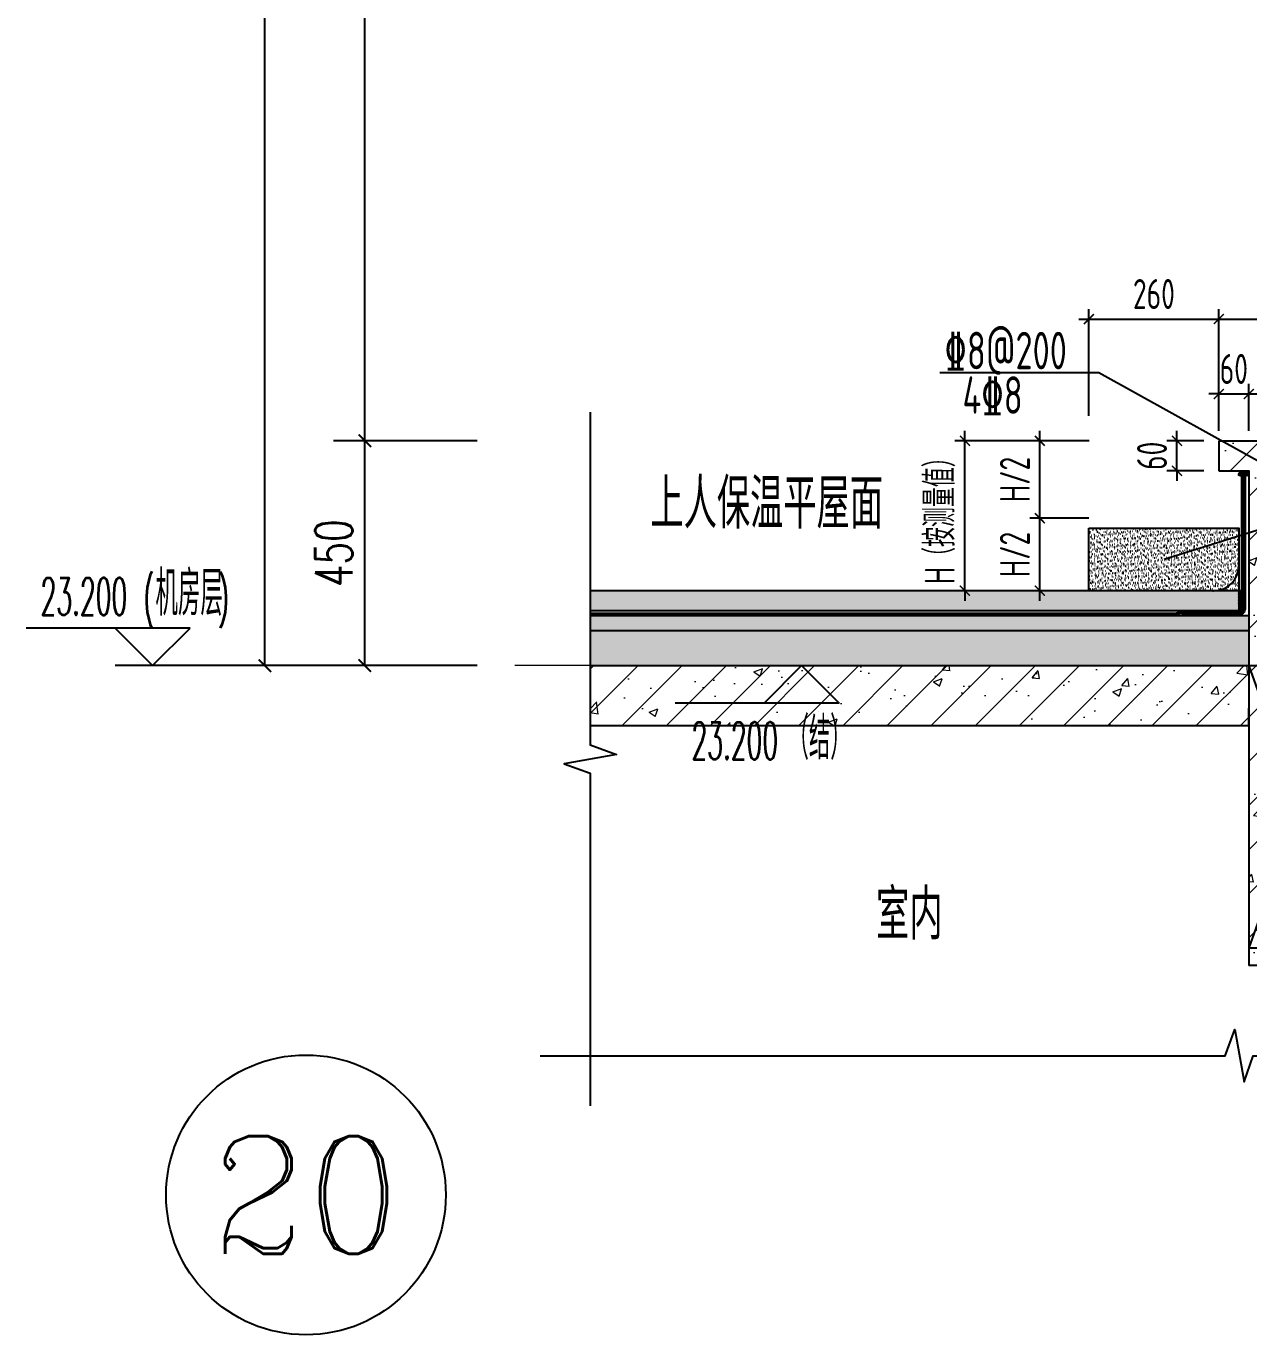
# Model space of a CAD drawing. Extents: x -668857 to 154266, y -275694 to 291306.
# Drawn here: x 123203 to 125651, y 156602 to 159222 of the extents above; entities that cross this region are included whole.
import ezdxf
from ezdxf.enums import TextEntityAlignment as Align

# ---------------------------------------------------------------- set-up
doc = ezdxf.new("R2010")
doc.units = 0
doc.header["$LTSCALE"] = 1000
doc.linetypes.add('DASH', pattern=[0.35, 0.25, -0.1])
doc.linetypes.add('DOTE', pattern=[2.42, 2, -0.2, 0.02, -0.2])
doc.layers.get('0').update_dxf_attribs({"linetype": 'CONTINUOUS'})
doc.layers.get('DEFPOINTS').update_dxf_attribs({"linetype": 'CONTINUOUS'})
for name, color, linetype in [('3-屋面构造层', 157, 'CONTINUOUS'), ('AXIS', 3, 'CONTINUOUS'), ('DIM', 2, 'CONTINUOUS'), ('DIM_ELEV', 3, 'CONTINUOUS'), ('DIM_IDEN', 67, 'CONTINUOUS'), ('DIM_SYMB', 3, 'CONTINUOUS'), ('PUB_DIM', 3, 'CONTINUOUS'), ('PUB_TEXT', 2, 'CONTINUOUS'), ('REIN', 6, 'CONTINUOUS'), ('S-大样-砼线', 7, 'CONTINUOUS'), ('S-引出线', 40, 'CONTINUOUS'), ('TEXT', 2, 'CONTINUOUS'), ('WALL', 5, 'CONTINUOUS'), ('立面-看线', 251, 'CONTINUOUS')]:
    doc.layers.add(name, color=color, linetype=linetype)
for name, color, linetype, lineweight in [('AXIS_TEXT', 7, 'CONTINUOUS', 20), ('DOTE', 19, 'DOTE', 9), ('PUB_HATCH', 8, 'CONTINUOUS', 9)]:
    doc.layers.add(name, color=color, linetype=linetype, lineweight=lineweight)
doc.styles.add('_TCH_AXIS', font='COMPLEX', dxfattribs={"bigfont": 'GBCBIG'})
doc.styles.add('_TCH_DIM', font='SIMPLEX.shx', dxfattribs={"width": 0.7, "bigfont": 'GBCBIG.shx'})
doc.styles.add('_TCH_DIM_T3', font='SIMPLEX', dxfattribs={"width": 0.705882, "bigfont": 'GBCBIG'})
doc.styles.add('TSSD_DIMENSION', font='Tssdeng.shx', dxfattribs={"width": 0.7, "bigfont": 'tssdchn.shx'})
doc.styles.add('TSSD_REIN', font='tssdeng.shx', dxfattribs={"width": 0.7, "height": 300, "bigfont": 'tssdchn.shx'})
doc.dimstyles.new('_TCH_ARCH&&25', dxfattribs={"dimtxt": 74.375, "dimasz": 25, "dimexe": 62.5, "dimexo": 75, "dimgap": 25, "dimtad": 1, "dimdec": 0, "dimzin": 0, "dimdsep": 46, "dimtxsty": '_TCH_DIM_T3', "dimblk": 'ARCHTICK', "dimcen": 0.09, "dimclrt": 7, "dimazin": 0, "dimtfac": 1, "dimtdec": 0, "dimtix": 1, "dimtmove": 2, "dimatfit": 3, "dimldrblk": 'ARCHTICK', "dimfxl": 0, "dimtolj": 1, "dimtzin": 0, "dimarcsym": 0})
doc.dimstyles.new('TSSD_20_20', dxfattribs={"dimtxt": 60, "dimasz": 20, "dimexe": 20, "dimexo": 50, "dimgap": 20, "dimtad": 1, "dimdec": 0, "dimzin": 0, "dimdsep": 46, "dimtxsty": 'TSSD_DIMENSION', "dimblk": 'ARCHTICK', "dimblk1": 'ARCHTICK', "dimblk2": 'ARCHTICK', "dimcen": 0, "dimdle": 20, "dimclrt": 7, "dimadec": 0, "dimazin": 0, "dimtfac": 1, "dimtdec": 0, "dimtix": 1, "dimtmove": 2, "dimatfit": 3, "dimfxl": 0, "dimtolj": 1, "dimtzin": 0, "dimarcsym": 0})
pattern_1 = [(45, (-562273.49, 314642.066), (-44.194174, 44.194174), []), (50, (-562273.49, 314642.07), (179.315046, -15.688034), [18.75, -206.25]), (355, (-562273.49, 314642.07), (-34.687833, 188.048033), [15, -165]), (100.4514, (-562258.55, 314640.76), (144.627345, 172.359886), [15.935047, -175.28553]), (46.1842, (-562273.49, 314692.07), (266.81026, -41.379754), [28.125, -309.375]), (96.6356, (-562251.25, 314688.62), (233.66568, 243.52947), [23.90257, -262.92825]), (351.1842, (-562273.5, 314692.07), (233.66549, 243.52965), [22.5, -247.5]), (21, (-562248.49, 314679.57), (149.226763, -100.654723), [18.75, -206.25]), (326, (-562248.49, 314679.57), (60.828833, 181.28751), [15, -165]), (71.4514, (-562236.05, 314671.18), (210.055657, 80.632624), [15.935047, -175.28553]), (37.5, (-562273.49, 314642.066), (3.039964, 83.2234635), [0, -163, 0, -167.5, 0, -165.625]), (7.5, (-562273.49, 314642.07), (65.767384, 98.602928), [0, -95.5, 0, -159.25, 0, -63.125]), (327.5, (-562329.24, 314642.066), (133.455609, -5.638718), [0, -62.5, 0, -195, 0, -258.75]), (317.5, (-562354.24, 314642.07), (145.796542, 25.026246), [0, -81.25, 0, -129.5, 0, -183.75])]

# ---------------------------------------------------------------- blocks, each defined once
blk = doc.blocks.new('_ArchTick')
at = {"color": 0, "linetype": 'ByBlock', "const_width": 0.15}
blk.add_lwpolyline([(-0.5, -0.5), (0.5, 0.5)], dxfattribs=at)
blk = doc.blocks.new('*D2439')
at = {"layer": 'DEFPOINTS', "color": 0}
for p in [(125082.2, 158391.8), (125380.6, 158391.7), (125380.5, 158091.8)]:
    blk.add_point(p, dxfattribs=at)
at = {"layer": 'DIM', "color": 0, "lineweight": -2}
for p, q in [((125330.6, 158391.8), (125062.2, 158391.8)), ((125082.2, 158391.8), (125082.2, 158411.8)), ((125082.2, 158091.8), (125082.2, 158391.8)), ((125330.5, 158091.8), (125062.2, 158091.8)), ((125082.2, 158091.8), (125082.2, 158071.8))]:
    blk.add_line(p, q, dxfattribs=at)
at = {"layer": 'DIM', "color": 0, "lineweight": -2, "xscale": 20, "yscale": 20, "zscale": 20}
for p, rotation in [((125082.2, 158391.8), 269.9914374680386), ((125082.2, 158091.8), 89.99143746803853)]:
    blk.add_blockref('_ArchTick', p, dxfattribs=dict(at, rotation=rotation))
at = {"layer": 'DIM', "color": 7, "insert": (125032.2, 158241.8), "char_height": 60, "attachment_point": 5, "rotation": 89.9914, "style": 'TSSD_DIMENSION'}
blk.add_mtext('\\A1;H（按测量值）', dxfattribs=at)
blk = doc.blocks.new('*D2440')
at = {"layer": 'DEFPOINTS', "color": 0}
for p in [(125232.2, 158391.8), (125380.6, 158391.7), (125380.5, 158236.7)]:
    blk.add_point(p, dxfattribs=at)
at = {"layer": 'DIM', "color": 0, "lineweight": -2}
for p, q in [((125330.6, 158391.8), (125212.2, 158391.8)), ((125232.2, 158216.8), (125232.2, 158411.8)), ((125330.5, 158236.7), (125212.2, 158236.8))]:
    blk.add_line(p, q, dxfattribs=at)
at = {"layer": 'DIM', "color": 0, "lineweight": -2, "xscale": 20, "yscale": 20, "zscale": 20}
for p, rotation in [((125232.2, 158391.8), 89.99143746801619), ((125232.2, 158236.8), 269.9914374680162)]:
    blk.add_blockref('_ArchTick', p, dxfattribs=dict(at, rotation=rotation))
at = {"layer": 'DIM', "color": 7, "insert": (125182.2, 158314.3), "char_height": 60, "attachment_point": 5, "rotation": 89.9914, "style": 'TSSD_DIMENSION'}
blk.add_mtext('\\A1;H/2', dxfattribs=at)
blk = doc.blocks.new('*D2441')
at = {"layer": 'DEFPOINTS', "color": 0}
for p in [(125232.2, 158236.8), (125380.5, 158236.7), (125380.5, 158091.8)]:
    blk.add_point(p, dxfattribs=at)
at = {"layer": 'DIM', "color": 0, "lineweight": -2}
for p, q in [((125330.5, 158236.7), (125212.2, 158236.8)), ((125232.2, 158071.8), (125232.2, 158256.8)), ((125330.5, 158091.8), (125212.2, 158091.8))]:
    blk.add_line(p, q, dxfattribs=at)
at = {"layer": 'DIM', "color": 0, "lineweight": -2, "xscale": 20, "yscale": 20, "zscale": 20}
for p, rotation in [((125232.2, 158236.8), 89.99143746803242), ((125232.2, 158091.8), 269.9914374680324)]:
    blk.add_blockref('_ArchTick', p, dxfattribs=dict(at, rotation=rotation))
at = {"layer": 'DIM', "color": 7, "insert": (125182.2, 158164.3), "char_height": 60, "attachment_point": 5, "rotation": 89.9914, "style": 'TSSD_DIMENSION'}
blk.add_mtext('\\A1;H/2', dxfattribs=at)
blk = doc.blocks.new('*D2444')
at = {"layer": 'DEFPOINTS', "color": 0}
for p in [(125850.5, 158635.6), (125590.5, 158391.8), (125850.5, 158391.8)]:
    blk.add_point(p, dxfattribs=at)
at = {"layer": 'DIM', "color": 0, "lineweight": -2}
for p, q in [((125590.5, 158441.8), (125590.5, 158655.6)), ((125850.5, 158441.8), (125850.5, 158655.6)), ((125570.5, 158635.6), (125870.5, 158635.6))]:
    blk.add_line(p, q, dxfattribs=at)
at = {"layer": 'DIM', "color": 0, "lineweight": -2, "xscale": 20, "yscale": 20, "zscale": 20, "rotation": 180}
blk.add_blockref('_ArchTick', (125590.5, 158635.6), dxfattribs=at)
at = {"layer": 'DIM', "color": 0, "lineweight": -2, "xscale": 20, "yscale": 20, "zscale": 20}
blk.add_blockref('_ArchTick', (125850.5, 158635.6), dxfattribs=at)
at = {"layer": 'DIM', "color": 7, "insert": (125720.5, 158685.6), "char_height": 60, "attachment_point": 5, "style": 'TSSD_DIMENSION'}
blk.add_mtext('\\A1;260', dxfattribs=at)
blk = doc.blocks.new('*D2445')
at = {"layer": 'DEFPOINTS', "color": 0}
for p in [(125590.5, 158635.6), (125330.5, 158391.8), (125590.5, 158391.8)]:
    blk.add_point(p, dxfattribs=at)
at = {"layer": 'DIM', "color": 0, "lineweight": -2}
for p, q in [((125330.5, 158441.8), (125330.5, 158655.6)), ((125590.5, 158441.8), (125590.5, 158655.6)), ((125310.5, 158635.6), (125610.5, 158635.6))]:
    blk.add_line(p, q, dxfattribs=at)
at = {"layer": 'DIM', "color": 0, "lineweight": -2, "xscale": 20, "yscale": 20, "zscale": 20, "rotation": 180}
blk.add_blockref('_ArchTick', (125330.5, 158635.6), dxfattribs=at)
at = {"layer": 'DIM', "color": 0, "lineweight": -2, "xscale": 20, "yscale": 20, "zscale": 20}
blk.add_blockref('_ArchTick', (125590.5, 158635.6), dxfattribs=at)
at = {"layer": 'DIM', "color": 7, "insert": (125460.5, 158685.6), "char_height": 60, "attachment_point": 5, "style": 'TSSD_DIMENSION'}
blk.add_mtext('\\A1;260', dxfattribs=at)
blk = doc.blocks.new('*D2451')
at = {"layer": 'DEFPOINTS', "color": 0}
for p in [(125506.7, 158391.8), (125610.5, 158391.8), (125610.5, 158331.8)]:
    blk.add_point(p, dxfattribs=at)
at = {"layer": 'DIM', "color": 0, "lineweight": -2}
for p, q in [((125560.5, 158391.8), (125486.7, 158391.8)), ((125506.7, 158391.8), (125506.7, 158411.8)), ((125506.7, 158331.8), (125506.7, 158391.8)), ((125560.5, 158331.8), (125486.7, 158331.8)), ((125506.7, 158331.8), (125506.7, 158311.8))]:
    blk.add_line(p, q, dxfattribs=at)
at = {"layer": 'DIM', "color": 0, "lineweight": -2, "xscale": 20, "yscale": 20, "zscale": 20}
for p, rotation in [((125506.7, 158391.8), 270), ((125506.7, 158331.8), 90)]:
    blk.add_blockref('_ArchTick', p, dxfattribs=dict(at, rotation=rotation))
at = {"layer": 'DIM', "color": 7, "insert": (125456.7, 158361.8), "char_height": 60, "attachment_point": 5, "rotation": 90, "style": 'TSSD_DIMENSION'}
blk.add_mtext('\\A1;60', dxfattribs=at)
blk = doc.blocks.new('*D2452')
at = {"layer": 'DEFPOINTS', "color": 0}
for p in [(125650.5, 158485.6), (125590.5, 158361.8), (125650.5, 158361.8)]:
    blk.add_point(p, dxfattribs=at)
at = {"layer": 'DIM', "color": 0, "lineweight": -2}
for p, q in [((125590.5, 158411.8), (125590.5, 158505.6)), ((125650.5, 158411.8), (125650.5, 158505.6)), ((125590.5, 158485.6), (125570.5, 158485.6)), ((125590.5, 158485.6), (125650.5, 158485.6)), ((125650.5, 158485.6), (125670.5, 158485.6))]:
    blk.add_line(p, q, dxfattribs=at)
at = {"layer": 'DIM', "color": 0, "lineweight": -2, "xscale": 20, "yscale": 20, "zscale": 20}
blk.add_blockref('_ArchTick', (125590.5, 158485.6), dxfattribs=at)
at = {"layer": 'DIM', "color": 0, "lineweight": -2, "xscale": 20, "yscale": 20, "zscale": 20, "rotation": 180}
blk.add_blockref('_ArchTick', (125650.5, 158485.6), dxfattribs=at)
at = {"layer": 'DIM', "color": 7, "insert": (125620.5, 158535.6), "char_height": 60, "attachment_point": 5, "style": 'TSSD_DIMENSION'}
blk.add_mtext('\\A1;60', dxfattribs=at)
blk = doc.blocks.new('*D2453')
at = {"layer": 'DEFPOINTS', "color": 0}
for p in [(123881, 158391.8), (124181, 158391.8), (124181, 157941.8)]:
    blk.add_point(p, dxfattribs=at)
at = {"layer": 'PUB_DIM', "color": 0, "lineweight": -2}
for p, q in [((124106, 158391.8), (123818.5, 158391.8)), ((123881, 157941.8), (123881, 158391.8)), ((124106, 157941.8), (123818.5, 157941.8))]:
    blk.add_line(p, q, dxfattribs=at)
at = {"layer": 'PUB_DIM', "color": 0, "lineweight": -2, "xscale": 25, "yscale": 25, "zscale": 25}
for p, rotation in [((123881, 158391.8), 90), ((123881, 157941.8), 270)]:
    blk.add_blockref('_ArchTick', p, dxfattribs=dict(at, rotation=rotation))
at = {"layer": 'PUB_DIM', "color": 7, "insert": (123818.9, 158166.8), "char_height": 74.38, "attachment_point": 5, "rotation": 90, "style": '_TCH_DIM_T3'}
blk.add_mtext('\\A1;450', dxfattribs=at)
blk = doc.blocks.new('*D2454')
at = {"layer": 'DEFPOINTS', "color": 0}
for p in [(123881, 160591.8), (124181, 160591.8), (124181, 158391.8)]:
    blk.add_point(p, dxfattribs=at)
at = {"layer": 'PUB_DIM', "color": 0, "lineweight": -2}
for p, q in [((124106, 160591.8), (123818.5, 160591.8)), ((123881, 158391.8), (123881, 160591.8)), ((124106, 158391.8), (123818.5, 158391.8))]:
    blk.add_line(p, q, dxfattribs=at)
at = {"layer": 'PUB_DIM', "color": 0, "lineweight": -2, "xscale": 25, "yscale": 25, "zscale": 25}
for p, rotation in [((123881, 160591.8), 90), ((123881, 158391.8), 270)]:
    blk.add_blockref('_ArchTick', p, dxfattribs=dict(at, rotation=rotation))
at = {"layer": 'PUB_DIM', "color": 7, "insert": (123818.9, 159491.8), "char_height": 74.38, "attachment_point": 5, "rotation": 90, "style": '_TCH_DIM_T3'}
blk.add_mtext('\\A1;2200', dxfattribs=at)
blk = doc.blocks.new('*D2457')
at = {"layer": 'DEFPOINTS', "color": 0}
for p in [(123681, 160841.8), (124181, 160841.8), (124181, 157941.8)]:
    blk.add_point(p, dxfattribs=at)
at = {"layer": 'PUB_DIM', "color": 0, "lineweight": -2}
for p, q in [((124106, 160841.8), (123618.5, 160841.8)), ((123681, 157941.8), (123681, 160841.8)), ((124106, 157941.8), (123618.5, 157941.8))]:
    blk.add_line(p, q, dxfattribs=at)
at = {"layer": 'PUB_DIM', "color": 0, "lineweight": -2, "xscale": 25, "yscale": 25, "zscale": 25}
for p, rotation in [((123681, 160841.8), 90), ((123681, 157941.8), 270)]:
    blk.add_blockref('_ArchTick', p, dxfattribs=dict(at, rotation=rotation))
at = {"layer": 'PUB_DIM', "color": 7, "insert": (123618.9, 159391.8), "char_height": 74.38, "attachment_point": 5, "rotation": 90, "style": '_TCH_DIM_T3'}
blk.add_mtext('\\A1;2900', dxfattribs=at)
blk = doc.blocks.new('20210809.04175823')
at = {"layer": 'REIN', "const_width": 9}
blk.add_lwpolyline([(87795.5, 66684), (87795.5, 67513.4), (87946.6, 67513.4), (87946.6, 66678.4)], dxfattribs=at)
at = {"layer": 'REIN', "const_width": 8}
for points in [[(87808.2, 67496.1, 1), (87816.2, 67496.1, 1)], [(87926, 67496.1, 1), (87934, 67496.1, 1)], [(87808.2, 67290.1, 1), (87816.2, 67290.1, 1)], [(87926, 67290.1, 1), (87934, 67290.1, 1)]]:
    blk.add_lwpolyline(points, format="xyb", close=True, dxfattribs=at)
at = {"layer": 'S-大样-砼线'}
for p, q in [((87773.3, 67080.9), (87973.3, 66515.9)), ((87973.3, 67080.9), (87773.3, 66515.9))]:
    blk.add_line(p, q, dxfattribs=at)
blk.add_lwpolyline([(87973.3, 67080.9), (87773.3, 67080.9), (87773.3, 66515.9), (87973.3, 66515.9)], close=True, dxfattribs=at)
at = {"layer": 'S-引出线'}
blk.add_lwpolyline([(87846.2, 67460.1), (87472.9, 67667.2), (87154.5, 67667.2)], dxfattribs=at)
at = {"layer": 'TEXT', "style": 'TSSD_REIN', "width": 0.7}
for s, p in [('%%1328@200', (87164, 67674.1)), ('4%%1328', (87200.1, 67585))]:
    blk.add_text(s, height=75, rotation=0, dxfattribs=at).set_placement(p)

msp = doc.modelspace()

# ---------------------------------------------------------------- hatches: boundary and pattern name
at = {"layer": '3-屋面构造层'}
h = msp.add_hatch(dxfattribs=at)
h.set_pattern_fill('隔热材料01', color=256, scale=7.692308, style=0)
h.set_pattern_definition([(270, (-1853259.5695, -727957.729), (3.846153863, -7e-16), [0.385980771, -3.460173092]), (270, (-1853262.451, -727957.729), (3.846153863, -7e-16), [0.385980771, -3.460173092]), (90, (-1853260.4885, -727960.339), (-3.846153863, 2e-16), [0.385980771, -3.460173092]), (90, (-1853261.532, -727960.339), (-3.846153863, 2e-16), [0.385980771, -3.460173092]), (180, (-1853259.0862, -727960.9572), (-5e-16, -3.846153863), [3.848019248, 0.0018653846]), (135, (-1853260.1599, -727960.7642), (2e-16, 3.8461441747), [0.328307694, -5.110980792]), (116.56505, (-1853256.5459, -727960.532), (8.6793e-06, 3.8461487416), [0.215769232, -8.384500037]), (116.56505, (-1853260.392, -727960.532), (8.6793e-06, 3.8461487416), [0.215769232, -8.384500037]), (153.43495, (-1853255.9277, -727960.9572), (-8.6793e-06, 3.8461487416), [0.431538463, -8.168730805]), (153.43495, (-1853259.774, -727960.9572), (-8.6793e-06, 3.8461487416), [0.431538463, -8.168730805]), (63.43495, (-1853256.6424, -727959.9531), (-8.6793e-06, 3.8461487416), [2.054923086, -6.5453461826]), (63.43495, (-1853260.4885, -727959.9531), (-8.6793e-06, 3.8461487416), [2.054923086, -6.5453461826]), (116.56505, (-1853255.7234, -727957.7292), (8.6793e-06, 3.8461487416), [0.215769232, -8.384500037]), (116.56505, (-1853259.5695, -727957.7292), (8.6793e-06, 3.8461487416), [0.215769232, -8.384500037]), (135, (-1853259.666, -727957.5362), (2e-16, 3.8461441747), [0.328307694, -5.110980792]), (153.43495, (-1853256.052, -727957.304), (-8.6793e-06, 3.8461487416), [0.431538463, -8.168730805]), (153.43495, (-1853259.898, -727957.304), (-8.6793e-06, 3.8461487416), [0.431538463, -8.168730805]), (45, (-1853262.3544, -727957.5362), (2e-16, 3.8461441747), [0.328307694, -5.110980792]), (63.43495, (-1853258.6048, -727957.7292), (-8.6793e-06, 3.8461487416), [0.215769232, -8.384500037]), (63.43495, (-1853262.451, -727957.7292), (-8.6793e-06, 3.8461487416), [0.215769232, -8.384500037]), (26.56505, (-1853258.276, -727957.304), (8.6793e-06, 3.8461487416), [0.431538463, -8.168730805]), (26.56505, (-1853262.1223, -727957.304), (8.6793e-06, 3.8461487416), [0.431538463, -8.168730805]), (116.56505, (-1853257.6858, -727959.9531), (8.6793e-06, 3.8461487416), [2.054923086, -6.5453461826]), (116.56505, (-1853261.532, -727959.9531), (8.6793e-06, 3.8461487416), [2.054923086, -6.5453461826]), (45, (-1853261.8606, -727960.7642), (2e-16, 3.8461441747), [0.328307694, -5.110980792]), (63.43495, (-1853257.7823, -727960.532), (-8.6793e-06, 3.8461487416), [0.215769232, -8.384500037]), (63.43495, (-1853261.6284, -727960.532), (-8.6793e-06, 3.8461487416), [0.215769232, -8.384500037]), (26.56505, (-1853258.4004, -727960.9572), (8.6793e-06, 3.8461487416), [0.431538463, -8.168730805]), (26.56505, (-1853262.2466, -727960.9572), (8.6793e-06, 3.8461487416), [0.431538463, -8.168730805])])
edge = h.paths.add_edge_path()
edge.add_arc((125639.74, 158322.55), 9.23, 90, 180, ccw=False)
edge.add_line((125639.74, 158331.78), (125650.51, 158331.78))
edge.add_line((125650.51, 158331.78), (125650.51, 158322.55))
edge.add_line((125650.51, 158322.55), (125630.51, 158322.55))
h = msp.add_hatch(dxfattribs=at)
h.set_pattern_fill('混凝土', color=256, scale=5, angle=-1.14576, style=0)
h.set_pattern_definition([(48.8542372, (-1936021.054, -772049.59), (35.7930991, -3.8540962), [3.75, -41.25]), (353.8542372, (-1936021.054, -772049.59), (-6.18413784, 37.7408106), [3, -33]), (99.3056372, (-1936018.07, -772049.91), (29.6089874, 33.88669106), [3.1870095, -35.0571056]), (45.0384372, (-1936020.854, -772039.59), (53.1858973, -9.3413237), [5.625, -61.875]), (95.4898372, (-1936016.42, -772040.37), (47.6977146, 47.7616795), [4.7805144, -52.58565]), (350.0384372, (-1936020.854, -772039.59), (47.6976773, 47.7617167), [4.5, -49.5]), (19.8542372, (-1936015.905, -772042.19), (29.43684693, -20.72370726), [3.75, -41.25]), (324.8542372, (-1936015.905, -772042.19), (12.88833923, 36.00698624), [3, -33]), (70.3056372, (-1936013.452, -772043.92), (42.32519773, 15.28324586), [3.1870095, -35.0571056]), (36.35423716, (-1936021.054, -772049.59), (0.9406985, 16.62920733), [0, -32.6, 0, -33.5, 0, -33.125]), (6.3542372, (-1936021.054, -772049.59), (13.54517982, 19.45362572), [0, -19.1, 0, -31.85, 0, -12.625]), (326.35423716, (-1936032.202, -772049.367), (26.66323482, -1.66123381), [0, -12.5, 0, -39, 0, -51.75]), (316.3542372, (-1936037.2, -772049.267), (29.25356332, 4.4211788), [0, -16.25, 0, -25.9, 0, -36.75])])
h.paths.add_polyline_path([(124332.23, 158051.78), (124332.23, 158091.78), (125630.51, 158091.78), (125630.51, 158051.78)])
h = msp.add_hatch(dxfattribs=at)
h.set_pattern_fill('隔热材料03', color=256, scale=12.5, style=0)
h.set_pattern_definition([(113.578, (-2353676.8995, -353644.8608), (-0.0086926214, 6.2699620763), [1.075, -0.5693125, 2.8375, -0.5693125, 1.075, -0.6825]), (66.42, (-2353675.2625, -353644.8608), (2.7277878508, 6.04248e-05), [1.075, -0.5693125, 2.840375, -0.5693125, 1.075, -0.6825]), (180, (-2353675.2625, -353644.861), (0, 6.25), [1.636625, -1.0910625]), (180, (-2353676.6263, -353639.236), (0, 6.25), [1.636625, -1.0910625]), (90, (-2353674.8308, -353643.8717), (2.72775, 2e-16), [0.52175, -5.72825]), (90, (-2353676.1947, -353640.7467), (2.72775, 2e-16), [0.52175, -5.72825]), (90, (-2353677.3308, -353643.8717), (2.72775, 2e-16), [0.52175, -5.72825]), (90, (-2353678.6947, -353640.7467), (2.72775, 2e-16), [0.52175, -5.72825])])
edge = h.paths.add_edge_path()
edge.add_line((125636.76, 158091.78), (125636.76, 158055.82))
edge.add_arc((125630.51, 158055.82), 6.25, -90, 0, ccw=False)
edge.add_line((125630.51, 158049.57), (125630.51, 158091.78))
edge.add_line((125630.51, 158091.78), (125636.76, 158091.78))
h = msp.add_hatch(dxfattribs=at)
h.set_pattern_fill('焦渣矿渣', color=256, scale=4, angle=-1.14576, style=0)
h.set_pattern_definition([(358.85423716, (-1936021.054, -772039.59), (8.27546507, 13.69326162), [1.6, -14.4]), (298.85423716, (-1936021.054, -772039.59), (15.99644496, -0.32013217), [1.6, -14.4]), (238.85423716, (-1936019.454, -772039.622), (7.72097989, -14.01339379), [1.6, -14.4]), (268.8542372, (-1936014.655, -772039.718), (15.83683295, -8.3183365), [2.4, -11.456]), (268.8542372, (-1936013.056, -772039.75), (15.83683295, -8.3183365), [2.4, -11.456]), (268.8542372, (-1936011.456, -772039.782), (15.83683295, -8.3183365), [2.4, -11.456])])
h.paths.add_polyline_path([(124332.23, 158011.78), (124332.23, 158041.78), (125650.51, 158041.78), (125650.51, 158011.78)])
h = msp.add_hatch(dxfattribs=at)
h.set_pattern_fill('加气混凝土', color=256, scale=5, style=0)
h.set_pattern_definition([(0, (-1936003.354, -772067.89), (30, 60), [0, -60]), (0, (-1936038.454, -772075.99), (30, 60), [0, -60]), (0, (-1936018.954, -772076.59), (30, 60), [0, -60]), (0, (-1935997.654, -772058.89), (30, 60), [0, -60]), (0, (-1936022.554, -772079.59), (30, 60), [0, -60]), (0, (-1935991.654, -772021.09), (30, 60), [0, -60]), (0, (-1936009.954, -772025.89), (30, 60), [0, -60]), (0, (-1936000.354, -772033.39), (30, 60), [0, -60]), (0, (-1936049.254, -772034.59), (30, 60), [0, -60]), (0, (-1936019.854, -772037.29), (30, 60), [0, -60]), (0, (-1936031.254, -772052.59), (30, 60), [0, -60]), (0, (-1936030.654, -772075.09), (30, 60), [0, -60]), (0, (-1936008.154, -772077.49), (30, 60), [0, -60]), (0, (-1935991.654, -772051.09), (30, 60), [0, -60]), (0, (-1936047.754, -772060.39), (30, 60), [0, -60]), (0, (-1936042.654, -772050.19), (30, 60), [0, -60]), (0, (-1936019.254, -772054.39), (30, 60), [0, -60]), (0, (-1936027.654, -772063.09), (30, 60), [0, -60]), (0, (-1936032.454, -772043.29), (30, 60), [0, -60]), (0, (-1936024.954, -772020.79), (30, 60), [0, -60]), (0, (-1936045.354, -772072.99), (30, 60), [0, -60]), (0, (-1936012.354, -772033.09), (30, 60), [0, -60]), (0, (-1936040.254, -772032.19), (30, 60), [0, -60]), (0, (-1936045.054, -772024.39), (30, 60), [0, -60]), (130.601294, (-1935995.3396, -772039.8756), (-149.999998343, 180.000000787), [2.6341554, -1103.7111]), (18.4349488, (-1935999.625, -772038.733), (149.999999447, 59.999999557), [2.710524, -376.76279]), (90, (-1935999.625, -772041.304), (30, 60), [2.5714284, -117.428565]), (161.565051, (-1935997.054, -772042.161), (-150.000000755, 59.999995527), [2.710524, -376.76279]), (53.1301023, (-1935997.054, -772042.161), (30.000000057, 59.99999997), [2.857143, -297.14285]), (135, (-1935994.768, -772072.733), (-30.00000363, 59.99999594), [2.424366, -167.28126]), (45, (-1935998.197, -772072.733), (29.9999998, 59.99999976), [2.424366, -167.28126]), (135, (-1935996.482, -772074.447), (-30.00000363, 59.99999594), [2.424366, -167.28126]), (45, (-1935996.482, -772074.447), (29.9999998, 59.99999976), [2.424366, -167.28126]), (116.565051, (-1936023.625, -772032.447), (-5.2e-06, 119.9999967), [3.1943826, -63.88765]), (180, (-1936025.054, -772029.59), (-30, 60), [3.4285716, -56.571425]), (63.4349488, (-1936029.91, -772032.447), (3e-07, 119.9999994), [3.1943826, -63.88765]), (116.565051, (-1936028.48, -772035.304), (-5.2e-06, 119.9999967), [3.1943826, -63.88765]), (0, (-1936028.48, -772035.304), (30, 60), [3.4285716, -56.571425]), (63.4349488, (-1936025.054, -772035.304), (3e-07, 119.9999994), [3.1943826, -63.88765]), (107.102728, (-1936001.054, -772052.7327), (-89.9999965592, 300.000000484), [3.8861346, -1628.29025]), (143.972626, (-1936002.1968, -772049.0184), (-569.999992774, 419.999999525), [3.8861346, -812.202]), (180, (-1936005.34, -772046.73), (-30, 60), [3.7142856, -56.28571]), (36.0273733, (-1936012.1968, -772049.0184), (569.999995788, 419.999995472), [3.8861346, -812.202]), (71.5650511, (-1936013.34, -772052.447), (90.000000462, 299.999999483), [3.6140316, -375.85928]), (107.102728, (-1936012.1968, -772056.1613), (-89.9999965592, 300.000000484), [3.8861346, -1628.29025]), (143.972626, (-1936009.054, -772058.447), (-569.999992774, 419.999999525), [3.8861346, -812.202]), (0, (-1936009.054, -772058.45), (30, 60), [3.7142856, -56.28571]), (36.0273733, (-1936005.3396, -772058.447), (569.999995788, 419.999995472), [3.8861346, -812.202]), (71.5650511, (-1936002.197, -772056.161), (90.000000462, 299.999999483), [3.6140316, -375.85928]), (150.255118, (-1936000.4825, -772024.733), (-90.000000213, 59.999999257), [2.303502, -481.43196]), (90, (-1936002.482, -772025.876), (30, 60), [2.2857144, -117.714275]), (29.7448813, (-1936002.4825, -772025.8756), (90.000000053, 59.99999972), [2.303502, -481.43196]), (116.565051, (-1936014.48, -772067.304), (-5.2e-06, 119.9999967), [3.1943826, -63.88765]), (168.690067, (-1936015.911, -772064.447), (-270.0000002, 59.999998494), [2.9137254, -608.96855]), (41.1859251, (-1936021.054, -772065.8756), (749.999995456, 659.999994229), [3.0371844, -1272.5802]), (90, (-1936021.054, -772068.733), (30, 60), [2.857143, -117.14285]), (138.814074, (-1936018.7682, -772070.7327), (-749.999986669, 660.0000042036), [3.0371844, -1272.5802]), (16.6992442, (-1936018.7682, -772070.7327), (989.9999925516, 299.9999968578), [2.982945, -1249.85375]), (60.9453959, (-1936015.911, -772069.8756), (29.9999999204, 59.9999994693), [2.9416086, -1232.53395]), (109.983106, (-1936039.6253, -772042.1613), (-150.000000565, 419.9999988885), [3.3442002, -1401.21975]), (155.556045, (-1936040.7682, -772039.0184), (-390.0000014866, 179.9999962603), [3.4522986, -1446.51315]), (24.4439547, (-1936047.054, -772039.0184), (390.0000001945, 179.9999991342), [3.4522986, -1446.51315]), (70.0168934, (-1936048.1968, -772042.1613), (150.0000004522, 419.999998958), [3.3442002, -1401.21975]), (109.983106, (-1936047.054, -772045.3041), (-150.000000565, 419.9999988885), [3.3442002, -1401.21975]), (160.016893, (-1936043.911, -772046.447), (-150.000000088, 59.999997267), [3.3442002, -698.93775]), (19.9831065, (-1936043.911, -772046.447), (149.999999176, 59.999999905), [3.3442002, -698.93775]), (70.0168934, (-1936040.7682, -772045.3041), (150.0000004522, 419.999998958), [3.3442002, -1401.21975]), (122.005383, (-1936017.3396, -772047.59), (-30.000004026, 59.999996937), [2.6954232, -563.3434]), (18.4349488, (-1936021.34, -772046.161), (149.999999447, 59.999999557), [2.710524, -376.76279]), (90, (-1936021.34, -772048.733), (30, 60), [2.5714284, -117.428565]), (161.565051, (-1936018.768, -772049.59), (-150.000000755, 59.999995527), [2.710524, -376.76279]), (54.4623222, (-1936018.7682, -772049.59), (209.9999996957, 299.9999995506), [2.457807, -1029.82115]), (116.565051, (-1936034.77, -772062.16), (-5.2e-06, 119.9999967), [3.1943826, -63.88765]), (180, (-1936036.197, -772059.304), (-30, 60), [3.142857, -56.85714]), (59.0362434, (-1936041.054, -772062.1613), (30.000000098, 59.999999709), [3.3319728, -696.3822]), (120.963756, (-1936039.3396, -772065.0184), (-30.0000041, 59.999997245), [3.3319728, -696.3822]), (0, (-1936039.34, -772065.02), (30, 60), [3.142857, -56.85714]), (63.4349488, (-1936036.197, -772065.02), (3e-07, 119.9999994), [3.1943826, -63.88765])])
h.paths.add_polyline_path([(125650.51, 157941.78), (124332.23, 157941.78), (124332.23, 157971.78), (125650.51, 157971.78)])
at = {"layer": 'PUB_HATCH'}
h = msp.add_hatch(dxfattribs=at)
h.set_pattern_fill('钢筋混凝土', color=256, scale=25, style=0)
h.set_pattern_definition(pattern_1)
h.paths.add_polyline_path([(125590.51, 158331.78), (125650.51, 158331.78), (125850.51, 158391.78), (125590.51, 158391.78)])
h = msp.add_hatch(dxfattribs=at)
h.set_pattern_fill('钢筋混凝土', color=256, scale=25, style=0)
h.set_pattern_definition(pattern_1)
h.paths.add_polyline_path([(125850.51, 158391.78), (125650.51, 158331.78), (125650.51, 157941.78), (125717.18, 157901.78), (125850.51, 157941.78)])
h = msp.add_hatch(dxfattribs=at)
h.set_pattern_fill('钢筋混凝土', color=256, scale=25, style=0)
h.set_pattern_definition(pattern_1)
h.paths.add_polyline_path([(124332.23, 157821.78), (125650.51, 157821.78), (125717.18, 157901.78), (125650.51, 157941.78), (124332.23, 157941.78)])
h = msp.add_hatch(dxfattribs=at)
h.set_pattern_fill('钢筋混凝土', color=256, scale=25, style=0)
h.set_pattern_definition(pattern_1)
h.paths.add_polyline_path([(125717.18, 157901.78), (125650.51, 157821.78), (125650.51, 157856.78), (125783.85, 157823.44), (125850.51, 157856.78), (125850.51, 157941.78)])
h = msp.add_hatch(dxfattribs=at)
h.set_pattern_fill('钢筋混凝土', color=256, scale=25, style=0)
h.set_pattern_definition(pattern_1)
h.paths.add_polyline_path([(125783.85, 157823.44), (125650.51, 157856.78), (125650.51, 157341.78), (125850.51, 157341.78), (125850.51, 157756.78)])
at = {"layer": '立面-看线'}
h = msp.add_hatch(dxfattribs=at)
h.set_pattern_fill('碎沙', color=256, scale=4)
h.set_pattern_definition([(37.5, (-675722.7274, -227220.177), (-0.32000626, 9.78826475), [0, -7.7216, 0, -8.636, 0, -8.255]), (7.5, (-675722.727, -227220.177), (8.99046566, 14.33650201), [0, -4.1656, 0, -6.9596, 0, -2.667]), (327.5, (-675728.976, -227220.177), (15.819847405, 0.02874369), [0, -2.54, 0, -9.144, 0, -11.938]), (317.5, (-675728.976, -227220.177), (15.27112905, 4.45858647), [0, -1.27, 0, -5.9944, 0, -6.858])])
h.paths.add_polyline_path([(125630.51, 158091.78), (125630.51, 158216.78), (125330.51, 158216.78), (125330.51, 158091.78)])
h = msp.add_hatch(dxfattribs=at)
h.set_pattern_fill('HONEY', color=256, scale=7)
h.set_pattern_definition([(0, (-2652922.328, -1143581.857), (16.66875, 9.623705), [11.1125, -22.225]), (120, (-2652922.328, -1143581.857), (-16.66874801, 9.62370845), [11.1125, -22.225]), (60, (-2652922.328, -1143581.857), (1.99e-06, 19.24741345), [-22.225, 11.1125])])
h.paths.add_polyline_path([(125650.51, 157971.78), (124332.23, 157971.78), (124332.23, 158011.78), (125650.51, 158011.78)])

# ---------------------------------------------------------------- linework, layer by layer
at = {"layer": '3-屋面构造层'}
for p, q in [((125636.76, 158091.78), (124332.23, 158091.78)), ((125630.51, 158091.78), (125630.51, 158049.57)), ((125630.52, 158051.78), (124332.23, 158051.78)), ((125650.51, 158041.78), (124332.23, 158041.78)), ((125650.51, 158011.78), (124332.23, 158011.78))]:
    msp.add_line(p, q, dxfattribs=at)
at = {"layer": '3-屋面构造层', "color": 251, "linetype": 'DASH', "ltscale": 0.05, "const_width": 2.5}
msp.add_lwpolyline([(125515.51, 158044.57), (125630.51, 158044.57, 0.4142136), (125641.76, 158055.82), (125641.76, 158322.55)], format="xyb", dxfattribs=at)
at = {"layer": '3-屋面构造层', "color": 251}
for points in [[(125515.51, 158047.07), (125630.51, 158047.07, 0.4142136), (125639.26, 158055.82), (125639.26, 158322.55)], [(125515.51, 158049.57), (125630.51, 158049.57, 0.4142136), (125636.76, 158055.82), (125636.76, 158322.55)], [(125515.51, 158045.82), (125630.51, 158045.82, 0.4142136), (125640.51, 158055.82), (125640.51, 158322.55), (125643.01, 158322.55), (125643.01, 158055.82, -0.4142136), (125630.51, 158043.32), (125515.51, 158043.32)]]:
    msp.add_lwpolyline(points, format="xyb", dxfattribs=at)
at = {"layer": '3-屋面构造层', "ltscale": 0.8}
msp.add_lwpolyline([(125630.51, 158322.55, -0.4142136), (125639.74, 158331.78), (125650.51, 158331.78), (125650.51, 158322.55), (125630.51, 158322.55)], format="xyb", dxfattribs=at)
at = {"layer": '3-屋面构造层', "color": 251, "linetype": 'DASH', "ltscale": 0.05, "const_width": 2.5}
for points in [[(125515.51, 158048.32), (125501.61, 158044.57)], [(125501.61, 158044.57), (124332.23, 158044.57)]]:
    msp.add_lwpolyline(points, dxfattribs=at)
at = {"layer": '3-屋面构造层', "color": 251}
for points in [[(125514.95, 158049.44), (125501.05, 158045.69)], [(125501.61, 158045.82), (124332.23, 158045.82)], [(124332.23, 158043.32), (125501.61, 158043.32)], [(125502.17, 158043.45), (125516.07, 158047.2)]]:
    msp.add_lwpolyline(points, dxfattribs=at)
at = {"layer": '3-屋面构造层'}
msp.add_arc((125580.51, 158141.78), 50, 270, 360, dxfattribs=at)
at = {"layer": 'AXIS', "color": 6}
msp.add_circle((123763.06, 156882.4), 280, dxfattribs=at)
at = {"layer": 'DIM_ELEV'}
for p, q in [((123531.04, 158016.78), (123203.04, 158016.78)), ((123456.04, 157941.78), (123381.04, 158016.78)), ((123456.04, 157941.78), (123531.04, 158016.78)), ((123881.04, 157941.78), (123381.04, 157941.78))]:
    msp.add_line(p, q, dxfattribs=at)
at = {"layer": 'DIM_ELEV', "color": 3}
for p, q in [((124755.35, 157941.78), (124680.35, 157866.78)), ((124755.35, 157941.78), (124830.35, 157866.78)), ((124830.35, 157866.78), (124502.35, 157866.78))]:
    msp.add_line(p, q, dxfattribs=at)
at = {"layer": 'DIM_IDEN'}
msp.add_line((125481.23, 158154.89), (125996.76, 158317.2), dxfattribs=at)
at = {"layer": 'DIM_SYMB'}
for points in [[(124332.23, 158449.03), (124332.23, 157783.15), (124384.73, 157764.04), (124279.73, 157745.53), (124332.23, 157726.9), (124332.23, 157061.02)], [(124232.23, 157161.02), (125603.25, 157161.02), (125622.36, 157213.52), (125640.87, 157108.52), (125659.5, 157161.02), (127030.51, 157161.02)]]:
    msp.add_lwpolyline(points, dxfattribs=at)
at = {"layer": 'DOTE', "color": 1, "linetype": 'DOTE', "ltscale": 0.2}
msp.add_line((126930.51, 157941.78), (124181.04, 157941.78), dxfattribs=at)
at = {"layer": 'WALL'}
for p, q in [((125590.51, 158391.78), (125850.51, 158391.78)), ((125590.51, 158391.78), (125590.51, 158331.78)), ((125590.51, 158331.78), (125650.51, 158331.78)), ((125650.51, 158331.78), (125650.51, 157941.78)), ((124332.23, 157941.78), (125650.51, 157941.78)), ((124332.23, 157941.78), (124332.23, 157821.78)), ((125650.51, 157821.78), (125650.51, 157856.78)), ((125650.51, 157856.78), (125650.51, 157341.78)), ((124332.23, 157821.78), (125650.51, 157821.78)), ((125850.51, 157341.78), (125650.51, 157341.78))]:
    msp.add_line(p, q, dxfattribs=at)
msp.add_lwpolyline([(125330.51, 158216.78), (125630.51, 158216.78), (125630.51, 158091.78), (125330.51, 158091.78)], close=True, dxfattribs=at)

# ---------------------------------------------------------------- block references
at = {"layer": 'REIN'}
msp.add_blockref('20210809.04175823', (37877.22, 90860.83), dxfattribs=at)

# ---------------------------------------------------------------- texts
at = {"layer": 'AXIS_TEXT', "color": 6, "style": '_TCH_AXIS'}
msp.add_text('20', height=235.421, dxfattribs=at).set_placement((123572.48, 156764.69), (123953.64, 156764.69), align=Align.FIT)
at = {"layer": 'DIM_ELEV', "color": 7, "style": '_TCH_DIM'}
for s, height, width, p in [('（结）', 84.397, 0.7, (124727.41, 157754.25)), ('23.200', 74.375, 0.494118, (124534.91, 157754.25))]:
    msp.add_text(s, height=height, dxfattribs=dict(at, width=width)).set_placement(p)
at = {"layer": 'PUB_TEXT'}
for s, height, style, width, p in [('上人保温平屋面', 100, 'TSSD_REIN', 0.7, (124452.72, 158216.12)), ('(', 74.38, '_TCH_DIM', 0.494118, (123437.34, 158041.8)), ('机房层', 89.362, '_TCH_DIM', 0.7, (123461.84, 158041.8)), (')', 74.38, '_TCH_DIM', 0.494118, (123586.94, 158041.8)), ('23.200', 74.375, '_TCH_DIM', 0.494118, (123231.94, 158043.03)), ('室内', 100, 'TSSD_REIN', 0.7, (124904.38, 157393.79))]:
    msp.add_text(s, height=height, dxfattribs=dict(at, style=style, width=width)).set_placement(p)

# ---------------------------------------------------------------- dimensions: what is measured, and where the dimension line sits
at = {"layer": 'DIM'}
for p1, p2, distance, picture, middle in [((125330.51, 158391.78), (125590.51, 158391.78), 243.82, '*D2445', (125460.51, 158685.59)), ((125590.51, 158391.78), (125850.51, 158391.78), 243.82, '*D2444', (125720.51, 158685.59)), ((125590.51, 158361.78), (125650.51, 158361.78), 123.82, '*D2452', (125620.51, 158535.59)), ((125610.51, 158331.78), (125610.51, 158391.78), 103.82, '*D2451', (125456.69, 158361.78))]:
    dim = msp.add_aligned_dim(p1=p1, p2=p2, distance=distance, dimstyle='TSSD_20_20', dxfattribs=at)
    dim.commit()
    dim.dimension.update_dxf_attribs({"geometry": picture, "text_midpoint": middle})
for p1, p2, distance, text, picture, middle in [((125380.51, 158091.76), (125380.56, 158391.75), 298.35, 'H（按测量值）', '*D2439', (125032.18, 158241.81)), ((125380.53, 158236.74), (125380.56, 158391.75), 148.35, 'H/2', '*D2440', (125182.19, 158314.27)), ((125380.51, 158091.78), (125380.53, 158236.74), 148.35, 'H/2', '*D2441', (125182.17, 158164.29))]:
    dim = msp.add_aligned_dim(p1=p1, p2=p2, distance=distance, text=text, dimstyle='TSSD_20_20', dxfattribs=at)
    dim.commit()
    dim.dimension.update_dxf_attribs({"geometry": picture, "text_midpoint": middle})
at = {"layer": 'PUB_DIM'}
for p1, p2, distance, picture, middle in [((124181.04, 157941.78), (124181.04, 160841.78), 500, '*D2457', (123618.85, 159391.78)), ((124181.04, 158391.78), (124181.04, 160591.78), 300, '*D2454', (123818.85, 159491.78)), ((124181.04, 157941.78), (124181.04, 158391.78), 300, '*D2453', (123818.85, 158166.78))]:
    dim = msp.add_aligned_dim(p1=p1, p2=p2, distance=distance, dimstyle='_TCH_ARCH&&25', dxfattribs=at)
    dim.commit()
    dim.dimension.update_dxf_attribs({"geometry": picture, "text_midpoint": middle})

doc.saveas('drawing.dxf')
